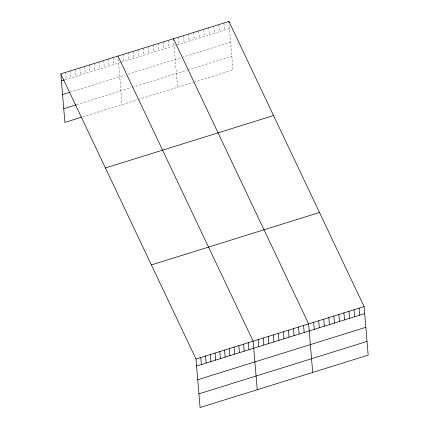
<?xml version="1.0" encoding="UTF-8"?>
<svg xmlns="http://www.w3.org/2000/svg" width="429" height="429" viewBox="0 0 429 429"><rect width="100%" height="100%" fill="white"/><g stroke="black" fill="none" stroke-linecap="round" stroke-linejoin="round"><path stroke-width="0.32" stroke-dasharray="2.15 1.61" d="M64.988 79.783L121.091 62.285M121.723 62.087L176.566 44.986M177.198 44.788L229.52 28.47M70.308 92.181L124.764 75.198M127.917 74.217L181.499 57.507M182.127 57.309L230.668 42.171M76.85 104.628L130.99 87.741M132.255 87.35L186.465 70.442M187.725 70.045L231.853 56.285M82.765 116.838L137.183 99.866M138.449 99.474L192.659 82.566M193.919 82.175L233.006 69.986L229.145 24.003M223.884 23.021L224.474 30.041M218.844 24.598L219.434 31.617M213.798 26.169L214.387 33.189M208.757 27.74L209.347 34.76M203.711 29.311L204.301 36.336M198.67 30.888L199.26 37.908M193.629 32.459L194.214 39.479M188.583 34.03L189.173 41.05M183.542 35.607L184.132 42.627M178.496 37.178L179.086 44.198M173.509 39.388L177.531 87.285M168.409 40.321L168.999 47.346M163.369 41.897L163.958 48.917M158.328 43.468L158.912 50.488M153.282 45.04L153.872 52.065M148.241 46.616L148.831 53.636M143.195 48.187L143.785 55.207M138.154 49.759L138.744 56.778M133.108 51.33L133.698 58.355M128.067 52.906L128.657 59.926M123.026 54.478L123.611 61.497M118.248 59.24L122.056 104.585M113.218 57.534L113.808 64.559M108.457 59.02L109.046 66.039M103.695 60.505L104.279 67.525M98.927 61.99L99.517 69.01M94.165 63.476L94.755 70.495M89.404 64.961L89.993 71.981M84.642 66.447L85.232 73.466M79.88 67.932L80.47 74.952M75.113 69.418L75.702 76.437M70.351 70.903L70.941 77.922M65.589 72.388L66.179 79.408"/><path stroke-width="0.64" d="M60.827 73.874L228.93 21.45L364.098 306.59L368.173 355.126L200.07 407.55L195.994 359.014L60.827 73.874L64.902 122.41L81.574 117.214M61.417 80.893L64.393 79.966M62.564 94.595L69.713 92.369M63.749 108.709L76.255 104.81M105.432 167.97L273.536 115.546M151.389 264.918L319.492 212.494M195.994 359.014L364.098 306.59M196.584 366.034L364.688 313.61M197.737 379.735L365.84 327.311M198.922 393.849L367.026 341.425M173.455 38.749L308.623 323.89L312.698 372.426M117.98 56.049L253.153 341.189L257.228 389.725M359.057 308.161L359.647 315.181M354.011 309.733L354.601 316.758M348.97 311.309L349.56 318.329M343.924 312.88L344.514 319.9M338.883 314.452L339.473 321.477M333.842 316.028L334.427 323.048M328.796 317.599L329.386 324.619M323.756 319.171L324.345 326.19M318.709 320.742L319.299 327.767M313.669 322.318L314.259 329.338M303.582 325.461L304.172 332.486M298.541 327.037L299.126 334.057M293.495 328.609L294.085 335.628M288.454 330.18L289.044 337.199M283.408 331.751L283.998 338.776M278.367 333.328L278.957 340.347M273.321 334.899L273.911 341.918M268.281 336.47L268.87 343.495M263.234 338.047L263.824 345.066M258.194 339.618L258.784 346.637M228.93 21.45L229.038 22.726M248.386 342.674L248.976 349.694M243.624 344.16L244.214 351.179M238.862 345.645L239.452 352.665M234.1 347.131L234.69 354.15M229.338 348.616L229.928 355.636M224.576 350.102L225.161 357.121M219.809 351.587L220.399 358.606M215.047 353.072L215.637 360.092M210.285 354.558L210.875 361.577M205.523 356.043L206.113 363.063M200.761 357.529L201.351 364.548"/></g></svg>
